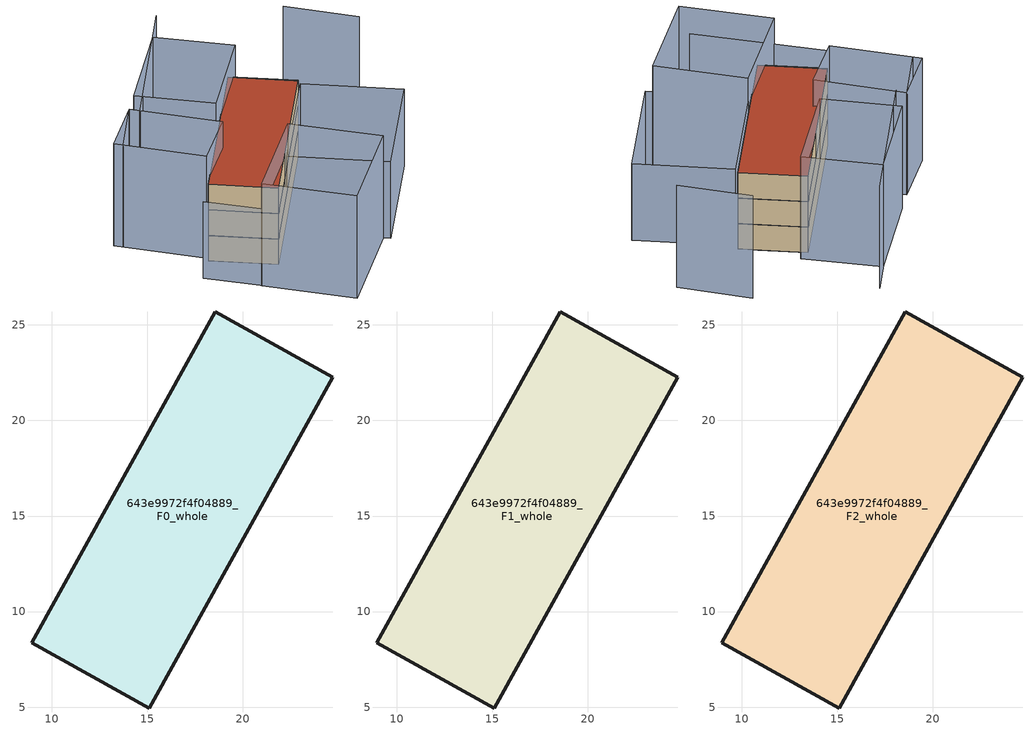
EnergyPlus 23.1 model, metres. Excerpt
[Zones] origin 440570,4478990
643e9972f4f04889_F0_whole
 floor ground (EU_floor_Construction): 15.1,4.96 24.72,22.25 18.57,25.67 8.95,8.38 z0
 wall outside (EU_wall_Construction): 18.57,25.67 24.72,22.25 15.1,4.96 8.95,8.38 18.57,25.67 z0:3
643e9972f4f04889_F1_whole
 floor to 643e9972f4f04889_F0_whole (EU_floor_Construction): 15.1,4.96 24.72,22.25 18.56,25.67 8.95,8.38 z3
 wall outside (EU_wall_Construction): 18.57,25.67 24.72,22.25 15.1,4.96 8.95,8.38 18.57,25.67 z3:6
643e9972f4f04889_F2_whole
 floor to 643e9972f4f04889_F1_whole (EU_floor_Construction): 15.1,4.96 24.72,22.25 18.56,25.67 8.95,8.38 z6
 wall outside (EU_wall_Construction): 18.57,25.67 24.72,22.25 15.1,4.96 8.95,8.38 18.57,25.67 z6:9
 roof outside (EU_roof_Construction): 24.72,22.25 15.1,4.96 8.95,8.38 18.57,25.67 z9
shading: 5.24,19.5 2.3,14.15 / 14.69,34.43 6.2,18.96 / 33.04,26.29 26.91,31.05 / 18.75,11.11 26.52,5.33 / 26.52,5.33 19.8,-3.7 / 19.8,-3.7 12.02,2.08 / 12.02,2.08 18.75,11.11 / 9.03,8.87 1.5,14.66 / 1.5,14.66 5.44,19.79 / 5.44,19.79 12.97,14 / 12.97,14 9.03,8.87 / 6.82,21.91 12.79,30.95 / 12.79,30.95 19.69,26.4 / 19.69,26.4 13.73,17.36 / 13.73,17.36 6.82,21.91 z0:12; 7.24,5.68 18.93,-2.92 / 18.14,10.02 24.64,21.65 / 24.64,21.65 33.69,16.59 / 33.69,16.59 27.18,4.96 / 27.18,4.96 18.14,10.02 z0:9
[Building]
EU S2 Campaign: North Axis=0; Terrain=City; Solar Distribution=FullExterior
[Site:Location]
Madrid: Latitude=40.5; Longitude=-3.5; Time Zone=1; Elevation=609
[SizingPeriod:WeatherFileDays]
AnnualSizingPeriod: Begin Month=1; Begin Day of Month=1; End Month=12; End Day of Month=31; Day of Week for Start Day=Monday; Use Weather File Daylight Saving Period=No; Use Weather File Rain and Snow Indicators=No
[MATERIAL]
EU_InternalMass_Material: Roughness=MediumRough; Thickness=0.1; Conductivity=1; Density=1800; Specific Heat=900; Thermal Absorptance=0.9; Solar Absorptance=0.7; Visible Absorptance=0.7
[MATERIAL:NOMASS] Roughness=MediumRough; Thermal Absorptance=0.9; Solar Absorptance=0.7; Visible Absorptance=0.7
Name | Thermal Resistance
EU_wall_NoMass | 0.419739
EU_roof_NoMass | 0.352165
EU_floor_NoMass | 0.608284
[CONSTRUCTION]
EU_wall_Construction: EU_wall_NoMass
EU_roof_Construction: EU_roof_NoMass
EU_floor_Construction: EU_floor_NoMass
EU_InternalMass_Construction: EU_InternalMass_Material
[ZONE] Type=1; Multiplier=1; Ceiling Height=autocalculate; Floor Area=autocalculate; Part of Total Floor Area=Yes
Name | Volume
643e9972f4f04889_F0_whole | 418.094
643e9972f4f04889_F1_whole; 643e9972f4f04889_F2_whole | 418.095
[INTERNALMASS] Construction=EU_InternalMass_Construction; Surface Area=139.365
Name | Zone or ZoneList
643e9972f4f04889_F0_whole_EU_InternalMass | 643e9972f4f04889_F0_whole
643e9972f4f04889_F1_whole_EU_InternalMass | 643e9972f4f04889_F1_whole
643e9972f4f04889_F2_whole_EU_InternalMass | 643e9972f4f04889_F2_whole
[OTHEREQUIPMENT] Fuel Type=Electricity; Design Level Calculation Method=Watts/Area; Power per Zone Floor Area=1; Fraction Latent=0; Fraction Radiant=0; Fraction Lost=0; Carbon Dioxide Generation Rate=0; EndUse Subcategory=EU_Step8_InternalGains
Name | Zone or ZoneList or Space or SpaceList | Schedule
EU_Step8_InternalGain_643e9972f4f04889_F0_whole_f000 | 643e9972f4f04889_F0_whole | EU_Step8_GainSchedule_643e9972f4f04889_F0_whole_f000
EU_Step8_InternalGain_643e9972f4f04889_F1_whole_f000 | 643e9972f4f04889_F1_whole | EU_Step8_GainSchedule_643e9972f4f04889_F1_whole_f000
EU_Step8_InternalGain_643e9972f4f04889_F2_whole_f000 | 643e9972f4f04889_F2_whole | EU_Step8_GainSchedule_643e9972f4f04889_F2_whole_f000
[ZONEVENTILATION:DESIGNFLOWRATE] Schedule=EU_AlwaysOn; Design Flow Rate Calculation Method=AirChanges/Hour; Air Changes per Hour=0.703302; Ventilation Type=Natural; Fan Pressure Rise=0; Fan Total Efficiency=1; Constant Term Coefficient=1; Temperature Term Coefficient=0; Velocity Term Coefficient=0; Velocity Squared Term Coefficient=0; Minimum Indoor Temperature=-100; Maximum Indoor Temperature=100; Delta Temperature=-100; Minimum Outdoor Temperature=-100; Maximum Outdoor Temperature=100; Maximum Wind Speed=40
Name | Zone or ZoneList or Space or SpaceList
EU_ConstantAir_643e9972f4f04889_F0_whole | 643e9972f4f04889_F0_whole
EU_ConstantAir_643e9972f4f04889_F1_whole | 643e9972f4f04889_F1_whole
EU_ConstantAir_643e9972f4f04889_F2_whole | 643e9972f4f04889_F2_whole
[HVACTEMPLATE:THERMOSTAT] Constant Heating Setpoint=20; Constant Cooling Setpoint=50
EU_HeatOnly_643e9972f4f04889_F0_whole; EU_HeatOnly_643e9972f4f04889_F1_whole; EU_HeatOnly_643e9972f4f04889_F2_whole
[HVACTEMPLATE:ZONE:IDEALLOADSAIRSYSTEM] System Availability Schedule=EU_AlwaysOn; Maximum Heating Supply Air Temperature=50; Minimum Cooling Supply Air Temperature=13; Maximum Heating Supply Air Humidity Ratio=0.0156; Minimum Cooling Supply Air Humidity Ratio=0.0077; Heating Limit=NoLimit; Cooling Limit=NoLimit; Heating Availability Schedule=EU_AlwaysOn; Cooling Availability Schedule=EU_CoolingOff; Dehumidification Control Type=ConstantSensibleHeatRatio; Cooling Sensible Heat Ratio=0.7; Dehumidification Setpoint=60; Humidification Control Type=None; Humidification Setpoint=30; Outdoor Air Method=None; Outdoor Air Flow Rate per Person=0.00944; Outdoor Air Flow Rate per Zone Floor Area=0; Outdoor Air Flow Rate per Zone=0; Demand Controlled Ventilation Type=None; Outdoor Air Economizer Type=NoEconomizer; Heat Recovery Type=None; Sensible Heat Recovery Effectiveness=0.7; Latent Heat Recovery Effectiveness=0.65
Name | Template Thermostat
643e9972f4f04889_F0_whole | EU_HeatOnly_643e9972f4f04889_F0_whole
643e9972f4f04889_F1_whole | EU_HeatOnly_643e9972f4f04889_F1_whole
643e9972f4f04889_F2_whole | EU_HeatOnly_643e9972f4f04889_F2_whole
[SIZING:ZONE] Zone Cooling Design Supply Air Temperature Input Method=SupplyAirTemperature; Zone Cooling Design Supply Air Temperature=13; Zone Heating Design Supply Air Temperature Input Method=SupplyAirTemperature; Zone Heating Design Supply Air Temperature=50; Zone Cooling Design Supply Air Humidity Ratio=0.008; Zone Heating Design Supply Air Humidity Ratio=0.008; Cooling Design Air Flow Method=DesignDay; Cooling Design Air Flow Rate=0; Cooling Minimum Air Flow per Zone Floor Area=0.000762; Cooling Minimum Air Flow=0; Cooling Minimum Air Flow Fraction=0.2; Heating Design Air Flow Method=DesignDay; Heating Design Air Flow Rate=0; Heating Maximum Air Flow per Zone Floor Area=0.002032; Heating Maximum Air Flow=0.141576; Heating Maximum Air Flow Fraction=0.3; Account for Dedicated Outdoor Air System=No; Dedicated Outdoor Air System Control Strategy=NeutralSupplyAir; Dedicated Outdoor Air Low Setpoint Temperature for Design=autosize; Dedicated Outdoor Air High Setpoint Temperature for Design=autosize; Zone Load Sizing Method=Sensible Load Only No Latent Load; Zone Latent Cooling Design Supply Air Humidity Ratio Input Method=HumidityRatioDifference; Zone Cooling Design Supply Air Humidity Ratio Difference=0.005; Zone Latent Heating Design Supply Air Humidity Ratio Input Method=HumidityRatioDifference; Zone Humidification Design Supply Air Humidity Ratio Difference=0.005
643e9972f4f04889_F0_whole; 643e9972f4f04889_F1_whole; 643e9972f4f04889_F2_whole
[SCHEDULE:CONSTANT]
Name | Hourly Value
EU_AlwaysOn | 1
EU_CoolingOff | 0
[SCHEDULE:FILE] Column Number=1; Rows to Skip at Top=0; Number of Hours of Data=8760; Column Separator=Comma; Interpolate to Timestep=No; Minutes per Item=60; Adjust Schedule for Daylight Savings=Yes
Name | File
EU_Step8_GainSchedule_643e9972f4f04889_F0_whole_f000 | ../../schedules/643e9972f4f04889/643e9972f4f04889_F0_whole_f000_gain.csv
EU_Step8_GainSchedule_643e9972f4f04889_F1_whole_f000 | ../../schedules/643e9972f4f04889/643e9972f4f04889_F1_whole_f000_gain.csv
EU_Step8_GainSchedule_643e9972f4f04889_F2_whole_f000 | ../../schedules/643e9972f4f04889/643e9972f4f04889_F2_whole_f000_gain.csv
